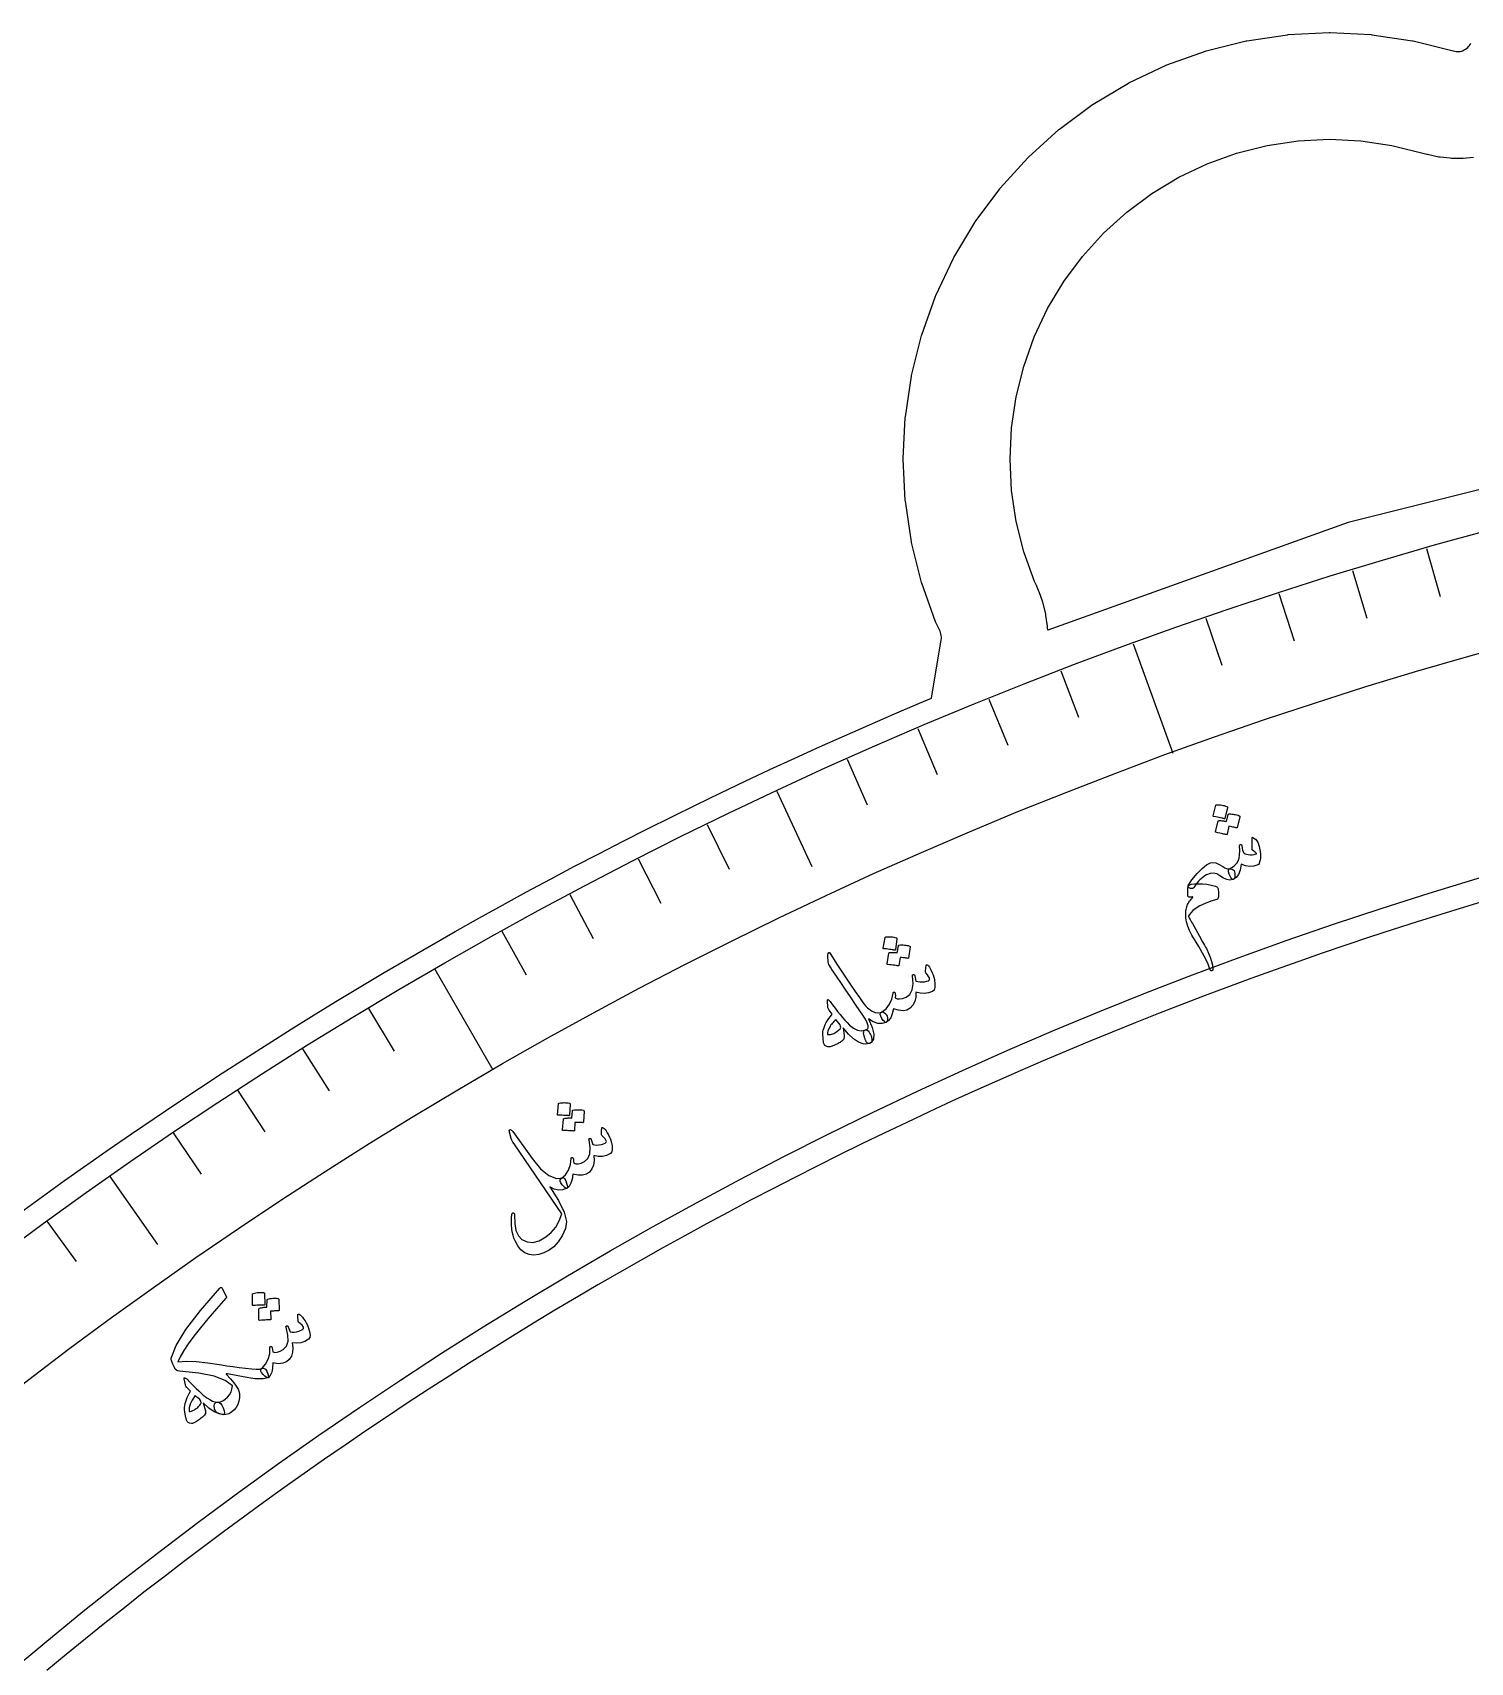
# Model space of a CAD drawing. Header units: millimetres. Extents: x -92 to 92, y -92 to 118.
# Drawn here: x -53.8 to -24.19, y 64.56 to 98.13 of the extents above; entities that cross this region are included whole.
import ezdxf

# ---------------------------------------------------------------- set-up
doc = ezdxf.new("R2010")
doc.units = ezdxf.units.MM
for name, color, linetype in [('CUT_INNER', 6, 'Continuous'), ('CUT_OUTER', 1, 'Continuous'), ('ENGRAVE', 7, 'Continuous'), ('ENGRAVE_FINE', 8, 'Continuous'), ('TEXT', 5, 'Continuous')]:
    doc.layers.add(name, color=color, linetype=linetype)

msp = doc.modelspace()

# ---------------------------------------------------------------- linework, layer by layer
at = {"layer": 'CUT_INNER'}
msp.add_lwpolyline([(-23.8113, 80.2651), (-24.3034, 80.1174), (-24.7945, 79.9668), (-25.2847, 79.8132), (-25.7739, 79.6565), (-26.2622, 79.4969), (-26.7495, 79.3342), (-27.2358, 79.1686), (-27.721, 79), (-28.2053, 78.8284), (-28.6884, 78.6539), (-29.1705, 78.4764), (-29.6515, 78.2959), (-30.1313, 78.1125), (-30.61, 77.9261), (-31.0876, 77.7369), (-31.564, 77.5446), (-32.0392, 77.3495), (-32.5132, 77.1515), (-32.986, 76.9505), (-33.4575, 76.7467), (-33.9278, 76.5399), (-34.3968, 76.3303), (-34.8645, 76.1178), (-35.3309, 75.9025), (-35.796, 75.6842), (-36.2597, 75.4632), (-36.722, 75.2393), (-37.183, 75.0125), (-37.6426, 74.783), (-38.1007, 74.5506), (-38.5575, 74.3154), (-39.0127, 74.0774), (-39.4665, 73.8367), (-39.9188, 73.5931), (-40.3696, 73.3468), (-40.8189, 73.0977), (-41.2667, 72.8459), (-41.7129, 72.5913), (-42.1575, 72.334), (-42.6005, 72.0739), (-43.042, 71.8112), (-43.4818, 71.5457), (-43.92, 71.2776), (-44.3565, 71.0068), (-44.7913, 70.7333), (-45.2245, 70.4571), (-45.656, 70.1783), (-46.0857, 69.8968), (-46.5137, 69.6127), (-46.94, 69.326), (-47.3645, 69.0367), (-47.7872, 68.7448), (-48.2081, 68.4502), (-48.6272, 68.1532), (-49.0445, 67.8535), (-49.4599, 67.5513), (-49.8734, 67.2465), (-50.2851, 66.9393), (-50.6949, 66.6295), (-51.1028, 66.3171), (-51.5087, 66.0023), (-51.9127, 65.685), (-52.3148, 65.3653), (-52.7149, 65.043), (-53.113, 64.7184), (-53.5091, 64.3913)], dxfattribs=at)
at = {"layer": 'CUT_OUTER'}
msp.add_lwpolyline([(-54.0545, 73.8266), (-53.6005, 74.1568), (-53.1445, 74.4843), (-52.6864, 74.809), (-52.2264, 75.1309), (-51.7645, 75.4499), (-51.3005, 75.7661), (-50.8347, 76.0795), (-50.3669, 76.39), (-49.8972, 76.6976), (-49.4257, 77.0023), (-48.9523, 77.3041), (-48.477, 77.603), (-48, 77.899), (-47.5211, 78.1921), (-47.0404, 78.4822), (-46.558, 78.7693), (-46.0738, 79.0535), (-45.5878, 79.3347), (-45.1002, 79.613), (-44.6108, 79.8882), (-44.1198, 80.1604), (-43.6271, 80.4296), (-43.1328, 80.6958), (-42.6368, 80.9589), (-42.1393, 81.219), (-41.6401, 81.4761), (-41.1394, 81.73), (-40.6372, 81.9809), (-40.1334, 82.2287), (-39.6281, 82.4734), (-39.1213, 82.715), (-38.613, 82.9535), (-38.1033, 83.1889), (-37.5922, 83.4211), (-37.0796, 83.6502), (-36.5656, 83.8761), (-36.0503, 84.0989), (-35.5336, 84.3185), (-35.2866, 84.4217), (-35.0861, 85.6248), (-35.0826, 85.6549), (-35.0822, 85.6852), (-35.0848, 85.7155), (-35.0905, 85.7453), (-35.0992, 85.7743), (-35.1108, 85.8024), (-35.1962, 85.983), (-35.2018, 85.9966), (-35.4873, 86.7943), (-35.4916, 86.8084), (-35.6974, 87.6303), (-35.7003, 87.6447), (-35.8246, 88.4829), (-35.8261, 88.4975), (-35.8676, 89.3438), (-35.8676, 89.3585), (-35.8261, 90.2048), (-35.8246, 90.2194), (-35.7003, 91.0575), (-35.6974, 91.072), (-35.4916, 91.8939), (-35.4873, 91.9079), (-35.2018, 92.7057), (-35.1962, 92.7193), (-34.8339, 93.4852), (-34.827, 93.4982), (-34.3914, 94.2249), (-34.3832, 94.2372), (-33.8785, 94.9177), (-33.8692, 94.9291), (-33.3002, 95.5569), (-33.2898, 95.5673), (-32.662, 96.1363), (-32.6506, 96.1456), (-31.97, 96.6504), (-31.9578, 96.6586), (-31.2311, 97.0941), (-31.2181, 97.1011), (-30.4521, 97.4633), (-30.4386, 97.469), (-29.6408, 97.7544), (-29.6267, 97.7587), (-28.8048, 97.9646), (-28.7904, 97.9674), (-27.9523, 98.0918), (-27.9376, 98.0932), (-27.0914, 98.1348), (-27.0766, 98.1348), (-26.2304, 98.0932), (-26.2157, 98.0918), (-25.3776, 97.9674), (-25.3632, 97.9646), (-24.5413, 97.7587), (-24.5345, 97.7566), (-24.5067, 97.7496), (-24.4783, 97.7453), (-24.4497, 97.7437), (-24.4211, 97.7449), (-24.3926, 97.7487), (-24.3647, 97.7553), (-24.3376, 97.7645), (-24.3114, 97.7763), (-24.2865, 97.7905), (-24.2631, 97.807), (-24.2413, 97.8256), (-24.2215, 97.8463), (-24.2037, 97.8687), (-24.1881, 97.8928), (-24.1749, 97.9182)], dxfattribs=at)
at = {"layer": 'ENGRAVE'}
for points in [[(-17.9483, 90.2322), (-26.7062, 88.0385), (-32.8927, 85.825), (-32.8946, 85.8777), (-32.8973, 85.9079), (-32.9279, 86.1278), (-32.9336, 86.1576), (-32.9863, 86.3733), (-32.9949, 86.4024), (-33.0691, 86.6117), (-33.0807, 86.6397), (-33.1256, 86.7413), (-33.1653, 86.8252), (-33.3838, 87.4343), (-33.5414, 88.0611), (-33.6367, 88.7002), (-33.669, 89.3456), (-33.6378, 89.9911), (-33.5435, 90.6304), (-33.387, 91.2574), (-33.1698, 91.866), (-32.894, 92.4504), (-32.5623, 93.005), (-32.1778, 93.5243), (-31.7442, 94.0035), (-31.2657, 94.4379), (-30.747, 94.8233), (-30.193, 95.156), (-29.6091, 95.4328), (-29.0008, 95.651), (-28.3741, 95.8085), (-27.7349, 95.9039), (-27.0895, 95.9361), (-26.444, 95.905), (-25.8047, 95.8107), (-25.0838, 95.6307), (-25.0708, 95.6271), (-25.043, 95.6201), (-24.8373, 95.5786), (-24.809, 95.5743), (-24.6002, 95.5527), (-24.5716, 95.5511), (-24.3618, 95.5495), (-24.3331, 95.5506), (-24.1241, 95.569)], [(-31.1352, 85.5434), (-30.3159, 83.2924)], [(-38.4724, 82.5042), (-37.7492, 80.9535)], [(-45.5167, 78.8372), (-44.3189, 76.7627)], [(-52.2146, 74.5702), (-51.2332, 73.1685)]]:
    msp.add_lwpolyline(points, dxfattribs=at)
for radius in [91.0333, 88.6379, 84.1891]:
    msp.add_circle((0, 0), radius, dxfattribs=at)
at = {"layer": 'ENGRAVE_FINE'}
for points in [[(-25.0922, 87.5069), (-24.8092, 86.52)], [(-26.6156, 87.0556), (-26.3154, 86.0739)], [(-28.1309, 86.5779), (-27.8136, 85.6015)], [(-29.6376, 86.0737), (-29.3033, 85.103)], [(-32.6234, 84.987), (-32.2555, 84.0285)], [(-34.1017, 84.4047), (-33.7171, 83.4528)], [(-35.5696, 83.7966), (-35.1684, 82.8516)], [(-37.0266, 83.1631), (-36.609, 82.2252)], [(-39.9064, 81.8202), (-39.4563, 80.8975)], [(-41.3283, 81.1113), (-40.8622, 80.1966)], [(-42.7376, 80.3777), (-42.2556, 79.4712)], [(-44.1338, 79.6196), (-43.6361, 78.7217)], [(-46.8856, 78.0308), (-46.3569, 77.1508)], [(-48.2403, 77.2007), (-47.6963, 76.33)], [(-49.5803, 76.347), (-49.0212, 75.486)], [(-50.9052, 75.4701), (-50.3311, 74.619)], [(-53.5081, 73.6475), (-52.9046, 72.817)]]:
    msp.add_lwpolyline(points, dxfattribs=at)
at = {"layer": 'TEXT'}
for points in [[(-29.4294, 82.2165), (-29.4274, 82.2206), (-29.4238, 82.2239), (-29.4185, 82.2265), (-29.4116, 82.2283), (-29.3844, 82.228), (-29.3576, 82.2265), (-29.3313, 82.2238), (-29.3055, 82.22), (-29.2798, 82.2148), (-29.2542, 82.2083), (-29.2287, 82.2004), (-29.2032, 82.1912), (-29.1962, 82.187), (-29.1918, 82.1823), (-29.1899, 82.1771), (-29.1906, 82.1712), (-29.2422, 81.9464), (-29.2453, 81.9415), (-29.2507, 81.9393), (-29.2583, 81.9396), (-29.2683, 81.9425), (-29.2768, 81.9449), (-29.2902, 81.9483), (-29.3084, 81.9526), (-29.3314, 81.958), (-29.3595, 81.9642), (-29.3931, 81.9712), (-29.4321, 81.979), (-29.4765, 81.9875), (-29.4826, 81.9894), (-29.4864, 81.9921), (-29.4877, 81.9957), (-29.4865, 82.0002)], [(-29.1718, 82.0258), (-29.1698, 82.0299), (-29.1662, 82.0332), (-29.161, 82.0358), (-29.1541, 82.0375), (-29.1269, 82.0372), (-29.1003, 82.0356), (-29.074, 82.0328), (-29.0482, 82.0289), (-29.0227, 82.0237), (-28.9972, 82.0171), (-28.9717, 82.0092), (-28.9462, 81.9998), (-28.9407, 81.9962), (-28.9371, 81.9915), (-28.9356, 81.9858), (-28.9361, 81.979), (-28.9879, 81.7544), (-28.9902, 81.7508), (-28.9949, 81.7492), (-29.002, 81.7494), (-29.0114, 81.7515), (-29.0177, 81.753), (-29.0274, 81.7553), (-29.0407, 81.7584), (-29.0576, 81.7622), (-29.0779, 81.7667), (-29.1016, 81.7717), (-29.1287, 81.7771), (-29.1593, 81.783), (-29.196, 81.6178), (-29.199, 81.613), (-29.2044, 81.6107), (-29.212, 81.611), (-29.2219, 81.6139), (-29.2304, 81.6163), (-29.2438, 81.6197), (-29.2619, 81.6241), (-29.2849, 81.6294), (-29.3129, 81.6357), (-29.3464, 81.6427), (-29.3852, 81.6505), (-29.4295, 81.659), (-29.4346, 81.6612), (-29.4376, 81.6643), (-29.4384, 81.668), (-29.4372, 81.6726), (-29.3806, 81.8887), (-29.3787, 81.8928), (-29.375, 81.8961), (-29.3698, 81.8987), (-29.3629, 81.9005), (-29.3437, 81.9003), (-29.3245, 81.8996), (-29.3053, 81.8984), (-29.2861, 81.8967), (-29.267, 81.8943), (-29.2481, 81.8909), (-29.2294, 81.8867), (-29.2108, 81.8815)], [(-28.6821, 81.5367), (-28.6814, 81.5478), (-28.6781, 81.5544), (-28.6722, 81.5564), (-28.6637, 81.554), (-28.6102, 81.5148), (-28.5673, 81.4536), (-28.5351, 81.3703), (-28.5134, 81.265), (-28.5092, 81.2179), (-28.5087, 81.1725), (-28.5117, 81.1288), (-28.5185, 81.087), (-28.5284, 81.0487), (-28.5393, 81.0193), (-28.5512, 80.9986), (-28.5643, 80.9867), (-28.6458, 80.9603), (-28.7298, 80.954), (-28.8162, 80.9677), (-28.9051, 81.0016), (-28.9286, 80.8826), (-28.9638, 80.791), (-29.0107, 80.7268), (-29.0694, 80.6898), (-29.0797, 80.6897), (-29.0913, 80.6962), (-29.1044, 80.7094), (-29.1188, 80.7292), (-29.1538, 80.7956), (-29.1702, 80.8473), (-29.1681, 80.8843), (-29.1475, 80.9065), (-29.088, 80.9403), (-29.0386, 80.979), (-28.9994, 81.0224), (-28.9704, 81.0706), (-28.9506, 81.1278), (-28.9392, 81.198), (-28.936, 81.2811), (-28.9411, 81.3772), (-28.9403, 81.3892), (-28.9365, 81.3986), (-28.9297, 81.4052), (-28.9199, 81.4092), (-28.9087, 81.4099), (-28.9004, 81.406), (-28.8947, 81.3973), (-28.8918, 81.3839), (-28.8848, 81.3319), (-28.8771, 81.2907), (-28.8688, 81.2602), (-28.8599, 81.2404), (-28.8474, 81.2281), (-28.8273, 81.2174), (-28.7997, 81.2083), (-28.7645, 81.2009), (-28.7239, 81.1972), (-28.6822, 81.1982), (-28.6395, 81.2039), (-28.5958, 81.2144), (-28.5957, 81.2144), (-28.5952, 81.2146), (-28.5945, 81.2149), (-28.5934, 81.2152), (-28.5925, 81.2181), (-28.5939, 81.2225), (-28.5976, 81.2285), (-28.6035, 81.2361), (-28.6129, 81.2457), (-28.6273, 81.2576), (-28.6465, 81.2718), (-28.6707, 81.2884), (-28.675, 81.2915), (-28.6781, 81.296), (-28.68, 81.3019), (-28.6807, 81.3093)], [(-29.5357, 81.0326), (-29.4885, 81.039), (-29.4311, 81.0277), (-29.3636, 80.9986), (-29.286, 80.9517), (-29.2457, 80.9277), (-29.2104, 80.9117), (-29.1801, 80.9038), (-29.1547, 80.9039), (-29.0937, 80.9024), (-29.0537, 80.8736), (-29.0347, 80.8176), (-29.0367, 80.7342), (-29.0407, 80.7185), (-29.0487, 80.7055), (-29.0607, 80.695), (-29.0766, 80.6872), (-29.1383, 80.6759), (-29.2036, 80.6849), (-29.2727, 80.7143), (-29.3455, 80.7641), (-29.4092, 80.8034), (-29.4763, 80.8193), (-29.5467, 80.8118), (-29.6205, 80.7809), (-29.6571, 80.7593), (-29.6919, 80.7356), (-29.7252, 80.7097), (-29.7568, 80.6817), (-29.7864, 80.6517), (-29.8138, 80.6197), (-29.8389, 80.5859), (-29.8617, 80.5501), (-29.8835, 80.5219), (-29.9061, 80.505), (-29.9295, 80.4993), (-29.9537, 80.505), (-29.9762, 80.5173), (-29.991, 80.5301), (-29.9981, 80.5433), (-29.9976, 80.557), (-29.9898, 80.5759), (-29.9744, 80.6025), (-29.9512, 80.6367), (-29.9202, 80.6785), (-29.8126, 80.8114), (-29.7125, 80.9147), (-29.6202, 80.9885), (-29.5357, 81.0326)], [(-30.0066, 80.3624), (-30.0065, 80.4403), (-30.0036, 80.5001), (-29.998, 80.5418), (-29.9898, 80.5653), (-29.9689, 80.5799), (-29.9291, 80.5906), (-29.8706, 80.5973), (-29.7932, 80.6), (-29.7027, 80.5973), (-29.6127, 80.5875), (-29.5232, 80.5705), (-29.4343, 80.5465), (-29.4105, 80.5358), (-29.3932, 80.5193), (-29.3827, 80.4969), (-29.3788, 80.4687), (-29.3774, 80.4396), (-29.3764, 80.4138), (-29.3759, 80.3911), (-29.3759, 80.3717), (-29.3761, 80.3558), (-29.3764, 80.3436), (-29.3767, 80.3352), (-29.377, 80.3305), (-29.3801, 80.308), (-29.3862, 80.291), (-29.3953, 80.2793), (-29.4073, 80.273), (-29.5353, 80.2388), (-29.652, 80.1959), (-29.7573, 80.1444), (-29.8514, 80.0844), (-29.9003, 80.0463), (-29.9398, 80.0077), (-29.9699, 79.9684), (-29.9906, 79.9285), (-29.9892, 79.9226), (-29.9855, 79.913), (-29.9793, 79.8997), (-29.9707, 79.8827), (-29.9597, 79.8619), (-29.9463, 79.8375), (-29.9305, 79.8093), (-29.9123, 79.7775), (-29.7329, 79.4566), (-29.7072, 79.412), (-29.6835, 79.3703), (-29.6616, 79.3314), (-29.6417, 79.2954), (-29.6239, 79.2623), (-29.6084, 79.2323), (-29.5953, 79.2054), (-29.5844, 79.1816), (-29.5452, 79.0878), (-29.516, 79.0002), (-29.4968, 78.9188), (-29.4875, 78.8435), (-29.4892, 78.8287), (-29.4936, 78.8173), (-29.5007, 78.8094), (-29.5103, 78.8049), (-29.5251, 78.805), (-29.5379, 78.8144), (-29.5489, 78.833), (-29.558, 78.8608), (-29.5969, 78.9629), (-29.6703, 79.1105), (-29.7782, 79.3035), (-29.9209, 79.5419), (-29.9714, 79.637), (-30.009, 79.7275), (-30.0337, 79.8132), (-30.0454, 79.8942), (-30.0471, 79.9321), (-30.0475, 79.9683), (-30.0466, 80.0027), (-30.0443, 80.0354), (-30.0406, 80.0663), (-30.0355, 80.0951), (-30.0289, 80.1219), (-30.0209, 80.1467), (-30.0103, 80.1706), (-29.9983, 80.1941), (-29.985, 80.217), (-29.9702, 80.2394), (-29.9542, 80.2614), (-29.9373, 80.2831), (-29.9194, 80.3045), (-29.9005, 80.3255), (-29.9025, 80.3261), (-29.905, 80.3266), (-29.9081, 80.3268), (-29.9118, 80.3267), (-29.9162, 80.3265), (-29.9211, 80.326), (-29.9266, 80.3253), (-29.9327, 80.3244), (-29.9384, 80.325), (-29.9442, 80.3253), (-29.9501, 80.3254), (-29.9561, 80.3253), (-29.9622, 80.3251), (-29.9686, 80.3251), (-29.9751, 80.3251), (-29.9819, 80.3252), (-29.9928, 80.3281), (-30.0006, 80.3353), (-30.0052, 80.3467), (-30.0066, 80.3624)], [(-36.2398, 79.4923), (-36.2382, 79.4965), (-36.2348, 79.5001), (-36.2298, 79.5031), (-36.2231, 79.5055), (-36.1959, 79.5075), (-36.1691, 79.5083), (-36.1427, 79.5078), (-36.1166, 79.5062), (-36.0906, 79.5032), (-36.0645, 79.4989), (-36.0384, 79.4932), (-36.0122, 79.4861), (-36.0049, 79.4825), (-36.0001, 79.4782), (-35.9978, 79.4731), (-35.998, 79.4672), (-36.0306, 79.2388), (-36.0333, 79.2338), (-36.0384, 79.2311), (-36.0461, 79.2307), (-36.0562, 79.2328), (-36.065, 79.2345), (-36.0786, 79.2367), (-36.0971, 79.2395), (-36.1205, 79.2429), (-36.149, 79.2468), (-36.1831, 79.2509), (-36.2226, 79.2554), (-36.2676, 79.2601), (-36.2739, 79.2615), (-36.2778, 79.2639), (-36.2794, 79.2674), (-36.2787, 79.2719)], [(-35.9671, 79.3239), (-35.9654, 79.3281), (-35.9621, 79.3318), (-35.9571, 79.3347), (-35.9503, 79.3371), (-35.9233, 79.339), (-35.8966, 79.3397), (-35.8702, 79.3391), (-35.8441, 79.3374), (-35.8182, 79.3344), (-35.7922, 79.3299), (-35.7662, 79.3242), (-35.74, 79.317), (-35.7342, 79.3138), (-35.7303, 79.3095), (-35.7283, 79.3039), (-35.7282, 79.2971), (-35.761, 79.0689), (-35.763, 79.0652), (-35.7675, 79.0631), (-35.7746, 79.0627), (-35.7842, 79.064), (-35.7906, 79.065), (-35.8005, 79.0664), (-35.814, 79.0684), (-35.8311, 79.0708), (-35.8517, 79.0736), (-35.8758, 79.0766), (-35.9033, 79.0797), (-35.9343, 79.083), (-35.957, 78.9153), (-35.9596, 78.9102), (-35.9647, 78.9075), (-35.9724, 78.9072), (-35.9825, 78.9093), (-35.9912, 78.9109), (-36.0048, 78.9132), (-36.0232, 78.916), (-36.0466, 78.9194), (-36.075, 78.9233), (-36.109, 78.9275), (-36.1484, 78.9319), (-36.1933, 78.9367), (-36.1985, 78.9385), (-36.2017, 78.9413), (-36.2029, 78.945), (-36.202, 78.9496), (-36.1637, 79.1697), (-36.1621, 79.174), (-36.1588, 79.1776), (-36.1538, 79.1806), (-36.1471, 79.183), (-36.1279, 79.1844), (-36.1087, 79.1853), (-36.0895, 79.1857), (-36.0702, 79.1857), (-36.051, 79.1848), (-36.0318, 79.1831), (-36.0128, 79.1804), (-35.9939, 79.1768)], [(-36.6761, 77.4695), (-36.6836, 77.5152), (-36.6831, 77.5498), (-36.6745, 77.5733), (-36.6578, 77.5857), (-36.6318, 77.5958), (-36.6121, 77.6066), (-36.5988, 77.6184), (-36.5919, 77.631), (-36.5907, 77.6756), (-36.6082, 77.7344), (-36.6443, 77.8073), (-36.6991, 77.8945), (-36.835, 78.0946), (-36.9558, 78.2728), (-37.0617, 78.429), (-37.1525, 78.5634), (-37.2284, 78.6757), (-37.2895, 78.7661), (-37.3358, 78.8344), (-37.3671, 78.8808), (-37.3863, 78.9123), (-37.4006, 78.9393), (-37.4099, 78.962), (-37.4142, 78.9803), (-37.4196, 79.125), (-37.4127, 79.162), (-37.4026, 79.1804), (-37.3895, 79.18), (-37.3734, 79.161), (-37.2206, 78.9227), (-37.084, 78.7128), (-36.9634, 78.5312), (-36.8588, 78.378), (-36.7703, 78.2528), (-36.6982, 78.1555), (-36.6424, 78.086), (-36.6029, 78.0443), (-36.5219, 77.9834), (-36.447, 77.9478), (-36.378, 77.9377), (-36.3149, 77.953), (-36.2948, 77.9576), (-36.2741, 77.9529), (-36.2525, 77.9392), (-36.2302, 77.9162), (-36.2137, 77.893), (-36.2016, 77.8681), (-36.1939, 77.8415), (-36.1908, 77.8132), (-36.1921, 77.7878), (-36.1971, 77.7679), (-36.2056, 77.7534), (-36.2176, 77.7442), (-36.3045, 77.7189), (-36.3943, 77.7224), (-36.4872, 77.7548), (-36.5832, 77.8161), (-36.5071, 77.6395), (-36.4728, 77.499), (-36.4803, 77.3947), (-36.5297, 77.3265), (-36.546, 77.3163), (-36.5613, 77.3101), (-36.5757, 77.3079), (-36.5891, 77.3097), (-36.6043, 77.3161), (-36.6181, 77.3278), (-36.6305, 77.3448), (-36.6416, 77.367), (-36.6464, 77.3802), (-36.6512, 77.3932), (-36.6559, 77.4061), (-36.6605, 77.4189), (-36.6649, 77.4316), (-36.669, 77.4442), (-36.6727, 77.4569), (-36.6761, 77.4695)], [(-35.3959, 78.9218), (-35.3923, 78.9276), (-35.3858, 78.9291), (-35.3763, 78.9264), (-35.3638, 78.9193), (-35.3475, 78.9053), (-35.3298, 78.8827), (-35.3108, 78.8516), (-35.2904, 78.812), (-35.2691, 78.7662), (-35.2514, 78.7201), (-35.2375, 78.6738), (-35.2273, 78.6272), (-35.2161, 78.5326), (-35.2182, 78.4602), (-35.2336, 78.4098), (-35.2625, 78.3814), (-35.3465, 78.3493), (-35.4318, 78.3365), (-35.5187, 78.3431), (-35.6069, 78.3688), (-35.6114, 78.263), (-35.6325, 78.1724), (-35.6702, 78.097), (-35.7246, 78.0367), (-35.7927, 77.9978), (-35.8729, 77.9828), (-35.9651, 77.9917), (-36.0696, 78.0245), (-36.0939, 77.9207), (-36.1271, 77.8392), (-36.169, 77.7801), (-36.2199, 77.7431), (-36.2342, 77.7443), (-36.2537, 77.7584), (-36.2787, 77.7856), (-36.3091, 77.8258), (-36.3331, 77.8683), (-36.3424, 77.9034), (-36.3372, 77.9313), (-36.3172, 77.9519), (-36.2217, 78.0258), (-36.15, 78.1163), (-36.1021, 78.2235), (-36.078, 78.3476), (-36.0767, 78.3543), (-36.0744, 78.3598), (-36.0712, 78.3639), (-36.0671, 78.3667), (-36.0613, 78.3686), (-36.0555, 78.3692), (-36.0498, 78.3683), (-36.0442, 78.3659), (-36.0363, 78.3544), (-36.0316, 78.3309), (-36.0302, 78.2953), (-36.032, 78.2476), (-35.9926, 78.2296), (-35.9426, 78.226), (-35.882, 78.2368), (-35.8108, 78.2618), (-35.7337, 78.3187), (-35.6858, 78.411), (-35.6668, 78.5389), (-35.6768, 78.7025), (-35.6775, 78.7108), (-35.6766, 78.7173), (-35.6741, 78.7221), (-35.6702, 78.7251), (-35.6634, 78.7275), (-35.6569, 78.7283), (-35.6508, 78.7276), (-35.645, 78.7253), (-35.6394, 78.7208), (-35.635, 78.7158), (-35.6318, 78.7102), (-35.6298, 78.7041), (-35.6088, 78.5956), (-35.5705, 78.5838), (-35.5281, 78.5774), (-35.4815, 78.5763), (-35.4307, 78.5807), (-35.3834, 78.5898), (-35.3499, 78.6023), (-35.3302, 78.618), (-35.3242, 78.637), (-35.3296, 78.6595), (-35.345, 78.688), (-35.3705, 78.7225), (-35.406, 78.7629), (-35.4095, 78.7773), (-35.409, 78.8086), (-35.4045, 78.8568), (-35.3959, 78.9218)], [(-36.972, 77.6888), (-36.8926, 77.6237), (-36.8138, 77.5848), (-36.7356, 77.5722), (-36.6578, 77.5857), (-36.6361, 77.5886), (-36.6146, 77.5821), (-36.5933, 77.5664), (-36.5721, 77.5413), (-36.5629, 77.5271), (-36.5542, 77.5123), (-36.5459, 77.4969), (-36.5381, 77.481), (-36.531, 77.4645), (-36.5251, 77.4475), (-36.5203, 77.4299), (-36.5167, 77.4118), (-36.5127, 77.3812), (-36.5132, 77.3569), (-36.5181, 77.339), (-36.5274, 77.3275), (-36.5657, 77.3094), (-36.6058, 77.2989), (-36.6478, 77.296), (-36.6917, 77.3007), (-36.7895, 77.3373), (-36.8917, 77.4047), (-36.9981, 77.5029), (-37.1089, 77.632), (-37.0894, 77.5336), (-37.0844, 77.4566), (-37.0938, 77.401), (-37.1176, 77.3668), (-37.1338, 77.3552), (-37.1513, 77.3436), (-37.17, 77.3321), (-37.1901, 77.3207), (-37.2115, 77.3093), (-37.2345, 77.2978), (-37.2591, 77.2864), (-37.2853, 77.2748), (-37.3341, 77.2552), (-37.3728, 77.2425), (-37.4015, 77.2367), (-37.4202, 77.238), (-37.456, 77.2509), (-37.4826, 77.2689), (-37.5, 77.2921), (-37.5083, 77.3204), (-37.5188, 77.4163), (-37.5241, 77.4919), (-37.5241, 77.5474), (-37.5189, 77.5826), (-37.5071, 77.6206), (-37.4921, 77.6594), (-37.474, 77.6991), (-37.4526, 77.7396), (-37.4281, 77.7809), (-37.4004, 77.8229), (-37.3695, 77.8658), (-37.3353, 77.9095), (-37.3935, 77.9952), (-37.3999, 78.0057), (-37.4057, 78.0155), (-37.411, 78.0245), (-37.4157, 78.0327), (-37.4196, 78.0403), (-37.4224, 78.0473), (-37.424, 78.0538), (-37.4244, 78.0598), (-37.43, 78.1905), (-37.4275, 78.2094), (-37.4175, 78.2135), (-37.4001, 78.2027), (-37.3751, 78.177), (-37.3238, 78.104), (-37.2726, 78.0346), (-37.2214, 77.9686), (-37.1704, 77.9061), (-37.1198, 77.847), (-37.0698, 77.7911), (-37.0205, 77.7383), (-36.972, 77.6888)], [(-37.2547, 77.8006), (-37.2688, 77.7878), (-37.2832, 77.7741), (-37.2979, 77.7597), (-37.3129, 77.7443), (-37.3278, 77.7277), (-37.3424, 77.7096), (-37.3565, 77.6898), (-37.3702, 77.6685), (-37.3834, 77.6474), (-37.3951, 77.626), (-37.4052, 77.6043), (-37.4137, 77.5822), (-37.4205, 77.5599), (-37.4255, 77.5375), (-37.4285, 77.5148), (-37.4298, 77.4921), (-37.3658, 77.4936), (-37.3007, 77.5138), (-37.2342, 77.5527), (-37.1664, 77.6102), (-37.1584, 77.6245), (-37.1565, 77.6426), (-37.1606, 77.6646), (-37.1708, 77.6904)], [(-42.9703, 76.0651), (-42.9691, 76.0694), (-42.9661, 76.0733), (-42.9613, 76.0768), (-42.9548, 76.0797), (-42.9279, 76.084), (-42.9013, 76.0871), (-42.8749, 76.089), (-42.8487, 76.0896), (-42.8226, 76.0889), (-42.7963, 76.0868), (-42.7697, 76.0834), (-42.743, 76.0786), (-42.7354, 76.0757), (-42.7303, 76.0718), (-42.7275, 76.0669), (-42.7272, 76.061), (-42.74, 75.8307), (-42.7422, 75.8254), (-42.7471, 75.8223), (-42.7547, 75.8213), (-42.765, 75.8224), (-42.7739, 75.8233), (-42.7876, 75.8244), (-42.8063, 75.8256), (-42.8299, 75.827), (-42.8587, 75.8283), (-42.8929, 75.8295), (-42.9327, 75.8306), (-42.9779, 75.8314), (-42.9843, 75.8322), (-42.9885, 75.8343), (-42.9904, 75.8376), (-42.99, 75.8422)], [(-42.684, 75.9209), (-42.6828, 75.9253), (-42.6798, 75.9292), (-42.675, 75.9326), (-42.6685, 75.9355), (-42.6417, 75.9397), (-42.6152, 75.9427), (-42.5888, 75.9445), (-42.5627, 75.945), (-42.5367, 75.9442), (-42.5104, 75.942), (-42.4839, 75.9385), (-42.4573, 75.9336), (-42.4512, 75.931), (-42.4469, 75.927), (-42.4444, 75.9216), (-42.4438, 75.9148), (-42.4567, 75.6846), (-42.4584, 75.6808), (-42.4627, 75.6783), (-42.4697, 75.6773), (-42.4794, 75.6778), (-42.4858, 75.6782), (-42.4959, 75.6788), (-42.5095, 75.6796), (-42.5267, 75.6805), (-42.5475, 75.6815), (-42.5718, 75.6824), (-42.5994, 75.6831), (-42.6306, 75.6838), (-42.6387, 75.5147), (-42.6409, 75.5094), (-42.6458, 75.5063), (-42.6533, 75.5053), (-42.6636, 75.5065), (-42.6724, 75.5074), (-42.6862, 75.5084), (-42.7048, 75.5097), (-42.7283, 75.5111), (-42.757, 75.5124), (-42.7912, 75.5137), (-42.8308, 75.5147), (-42.876, 75.5156), (-42.8813, 75.517), (-42.8848, 75.5194), (-42.8863, 75.523), (-42.8858, 75.5277), (-42.8667, 75.7503), (-42.8654, 75.7547), (-42.8624, 75.7586), (-42.8577, 75.762), (-42.8512, 75.7649), (-42.8323, 75.768), (-42.8132, 75.7706), (-42.7941, 75.7727), (-42.7749, 75.7743), (-42.7556, 75.7751), (-42.7364, 75.775), (-42.7172, 75.774), (-42.6981, 75.772)], [(-42.0802, 75.5696), (-42.0772, 75.5757), (-42.0708, 75.5778), (-42.0611, 75.5759), (-42.0481, 75.5699), (-42.0306, 75.5573), (-42.0111, 75.5364), (-41.9894, 75.507), (-41.9657, 75.4693), (-41.9405, 75.4256), (-41.9189, 75.3812), (-41.901, 75.3362), (-41.8869, 75.2907), (-41.8675, 75.1975), (-41.8634, 75.1251), (-41.8744, 75.0735), (-41.9007, 75.0427), (-41.9816, 75.0035), (-42.0655, 74.9835), (-42.1526, 74.9824), (-42.2428, 75.0005), (-42.2381, 74.8947), (-42.2512, 74.8026), (-42.2823, 74.7242), (-42.3313, 74.6595), (-42.3958, 74.6148), (-42.4744, 74.5929), (-42.5671, 74.5938), (-42.674, 74.6175), (-42.6892, 74.512), (-42.7152, 74.428), (-42.7519, 74.3654), (-42.7994, 74.3242), (-42.8137, 74.3241), (-42.8344, 74.3365), (-42.8617, 74.3615), (-42.8954, 74.3989), (-42.923, 74.4391), (-42.9353, 74.4733), (-42.9325, 74.5016), (-42.9144, 74.5238), (-42.8256, 74.6056), (-42.762, 74.702), (-42.7236, 74.813), (-42.7102, 74.9386), (-42.7095, 74.9455), (-42.7078, 74.9511), (-42.7049, 74.9555), (-42.701, 74.9586), (-42.6954, 74.9611), (-42.6897, 74.9621), (-42.684, 74.9617), (-42.6781, 74.9598), (-42.6692, 74.9491), (-42.6626, 74.926), (-42.6581, 74.8907), (-42.6557, 74.843), (-42.6149, 74.8285), (-42.5648, 74.8293), (-42.5054, 74.8452), (-42.4366, 74.8763), (-42.3648, 74.9396), (-42.325, 75.0357), (-42.3171, 75.1648), (-42.3412, 75.3268), (-42.3426, 75.3351), (-42.3422, 75.3417), (-42.3402, 75.3467), (-42.3366, 75.35), (-42.33, 75.353), (-42.3236, 75.3544), (-42.3174, 75.3542), (-42.3115, 75.3524), (-42.3055, 75.3484), (-42.3007, 75.3437), (-42.297, 75.3385), (-42.2945, 75.3326), (-42.2642, 75.2263), (-42.2251, 75.2178), (-42.1823, 75.2151), (-42.1357, 75.218), (-42.0855, 75.2268), (-42.0392, 75.24), (-42.0069, 75.2553), (-41.9886, 75.2726), (-41.9842, 75.2921), (-41.9915, 75.314), (-42.0094, 75.3411), (-42.0377, 75.3732), (-42.0767, 75.4105), (-42.0814, 75.4245), (-42.0836, 75.4557), (-42.0832, 75.5041), (-42.0802, 75.5696)], [(-43.5154, 74.9389), (-43.3378, 74.7239), (-43.1706, 74.5857), (-43.0138, 74.5241), (-42.8672, 74.5391), (-42.8534, 74.5323), (-42.8382, 74.5116), (-42.8215, 74.4768), (-42.8035, 74.4282), (-42.7908, 74.389), (-42.7856, 74.3588), (-42.7877, 74.3376), (-42.7972, 74.3255), (-42.8789, 74.2932), (-42.965, 74.2877), (-43.0558, 74.3091), (-43.1512, 74.3574), (-42.9693, 74.0709), (-42.8541, 73.8315), (-42.8052, 73.6394), (-42.8226, 73.4945), (-42.8966, 73.3449), (-42.9779, 73.2207), (-43.0667, 73.1219), (-43.163, 73.0486), (-43.2697, 72.993), (-43.3734, 72.9603), (-43.4743, 72.9503), (-43.5724, 72.9631), (-43.6632, 72.9986), (-43.7424, 73.0568), (-43.8097, 73.1376), (-43.8653, 73.2412), (-43.8879, 73.3007), (-43.9066, 73.3626), (-43.9213, 73.4269), (-43.932, 73.4935), (-43.9386, 73.5626), (-43.9409, 73.6342), (-43.939, 73.7084), (-43.9327, 73.7851), (-43.9304, 73.7943), (-43.9265, 73.8022), (-43.9212, 73.8087), (-43.9143, 73.814), (-43.9076, 73.8168), (-43.9008, 73.8175), (-43.8938, 73.8161), (-43.8867, 73.8125), (-43.8805, 73.8067), (-43.8762, 73.7986), (-43.874, 73.7883), (-43.8737, 73.7756), (-43.871, 73.6005), (-43.8451, 73.4582), (-43.7962, 73.3487), (-43.7243, 73.2718), (-43.6173, 73.22), (-43.4992, 73.2115), (-43.3699, 73.2463), (-43.2292, 73.3245), (-43.1182, 73.4165), (-43.0269, 73.5264), (-42.9555, 73.6541), (-42.9037, 73.7997), (-43.8855, 75.2417), (-43.9088, 75.2762), (-43.927, 75.3064), (-43.9399, 75.3321), (-43.9477, 75.3535), (-43.9825, 75.511), (-43.9729, 75.5318), (-43.9579, 75.5357), (-43.9376, 75.5227), (-43.912, 75.4928)], [(-49.9415, 72.276), (-49.9352, 72.2798), (-49.9292, 72.2822), (-49.9234, 72.2833), (-49.9179, 72.2831), (-49.9099, 72.281), (-49.9025, 72.2758), (-49.8958, 72.2674), (-49.8896, 72.2559), (-49.8128, 72.0944), (-49.8102, 72.0863), (-49.8103, 72.0782), (-49.8133, 72.0701), (-49.819, 72.0621), (-50.016, 71.8423), (-50.192, 71.638), (-50.347, 71.4496), (-50.4813, 71.2769), (-50.5949, 71.1204), (-50.6878, 70.9802), (-50.7601, 70.8563), (-50.812, 70.7488), (-50.6423, 70.7616), (-50.4361, 70.7558), (-50.1933, 70.7312), (-49.9144, 70.6874), (-49.7986, 70.6687), (-49.6766, 70.6507), (-49.5483, 70.6335), (-49.4138, 70.617), (-49.2901, 70.6046), (-49.1943, 70.5994), (-49.1263, 70.6018), (-49.0861, 70.6116), (-49.0437, 70.62), (-49.0072, 70.6009), (-48.9765, 70.5545), (-48.9516, 70.4806), (-48.9475, 70.459), (-48.9466, 70.4421), (-48.949, 70.4299), (-48.9546, 70.4225), (-49.0513, 70.3969), (-49.2225, 70.4026), (-49.4684, 70.4393), (-49.7895, 70.5062), (-49.8047, 70.5047), (-49.8133, 70.5011), (-49.8155, 70.4955), (-49.811, 70.4878), (-49.728, 70.3997), (-49.6599, 70.3205), (-49.6068, 70.2503), (-49.5687, 70.1891), (-49.5529, 70.1432), (-49.5429, 70.0984), (-49.5386, 70.0546), (-49.5401, 70.0118), (-49.5527, 69.938), (-49.5755, 69.8715), (-49.6084, 69.8122), (-49.6515, 69.7602), (-49.7068, 69.7117), (-49.763, 69.6791), (-49.8199, 69.6624), (-49.8777, 69.6616), (-49.9488, 69.6758), (-50.0021, 69.7008), (-50.0377, 69.7365), (-50.0555, 69.7829), (-50.0608, 69.8417), (-50.0527, 69.8841), (-50.0313, 69.91), (-49.9966, 69.9195), (-49.94, 69.9275), (-49.8863, 69.9472), (-49.8354, 69.9785), (-49.7874, 70.0215), (-49.7462, 70.0728), (-49.7158, 70.1288), (-49.6963, 70.1897), (-49.6875, 70.2555), (-49.8352, 70.3675), (-50.066, 70.4554), (-50.3802, 70.5184), (-50.7781, 70.5557), (-50.8106, 70.562), (-50.8389, 70.5773), (-50.863, 70.6016), (-50.8828, 70.6348), (-50.9153, 70.7044), (-50.9374, 70.7594), (-50.9491, 70.7999), (-50.9502, 70.8259), (-50.8452, 71.088), (-50.6439, 71.4166), (-50.3448, 71.8108), (-49.9465, 72.2695), (-49.9456, 72.2702), (-49.9448, 72.271), (-49.9443, 72.2719), (-49.944, 72.2728), (-49.9437, 72.2736), (-49.9432, 72.2745), (-49.9425, 72.2753), (-49.9415, 72.276)], [(-49.2705, 72.144), (-49.2697, 72.1485), (-49.267, 72.1526), (-49.2625, 72.1564), (-49.2563, 72.1599), (-49.2299, 72.1665), (-49.2036, 72.1718), (-49.1775, 72.1759), (-49.1515, 72.1787), (-49.1254, 72.1802), (-49.099, 72.1804), (-49.0722, 72.1793), (-49.0452, 72.1768), (-49.0374, 72.1745), (-49.0319, 72.1711), (-49.0288, 72.1664), (-49.028, 72.1606), (-49.0212, 71.93), (-49.0229, 71.9245), (-49.0275, 71.921), (-49.035, 71.9194), (-49.0454, 71.9197), (-49.0543, 71.9198), (-49.0681, 71.9197), (-49.0868, 71.9193), (-49.1104, 71.9187), (-49.1392, 71.9176), (-49.1734, 71.9159), (-49.2131, 71.9135), (-49.2583, 71.9105), (-49.2647, 71.9108), (-49.269, 71.9125), (-49.2712, 71.9157), (-49.2712, 71.9203)], [(-48.9731, 72.0246), (-48.9722, 72.0291), (-48.9695, 72.0332), (-48.9651, 72.037), (-48.9588, 72.0405), (-48.9325, 72.047), (-48.9063, 72.0522), (-48.8802, 72.0562), (-48.8542, 72.0589), (-48.8282, 72.0603), (-48.8018, 72.0604), (-48.7752, 72.0592), (-48.7482, 72.0566), (-48.7419, 72.0545), (-48.7373, 72.0508), (-48.7344, 72.0457), (-48.7331, 72.039), (-48.7265, 71.8085), (-48.7278, 71.8045), (-48.732, 71.8017), (-48.7389, 71.8001), (-48.7485, 71.7998), (-48.755, 71.7996), (-48.765, 71.7994), (-48.7787, 71.799), (-48.7959, 71.7985), (-48.8167, 71.7977), (-48.8409, 71.7965), (-48.8686, 71.7949), (-48.8997, 71.7929), (-48.8934, 71.6237), (-48.8951, 71.6183), (-48.8997, 71.6148), (-48.9072, 71.6131), (-48.9175, 71.6134), (-48.9264, 71.6136), (-48.9402, 71.6135), (-48.9588, 71.6131), (-48.9824, 71.6125), (-49.0111, 71.6115), (-49.0453, 71.6098), (-49.0848, 71.6075), (-49.1299, 71.6045), (-49.1354, 71.6054), (-49.139, 71.6076), (-49.1408, 71.611), (-49.1407, 71.6157), (-49.1405, 71.8392), (-49.1397, 71.8436), (-49.137, 71.8478), (-49.1326, 71.8516), (-49.1264, 71.8551), (-49.1078, 71.8598), (-49.089, 71.8639), (-49.0701, 71.8676), (-49.0511, 71.8708), (-49.032, 71.8733), (-49.0129, 71.8749), (-48.9937, 71.8755), (-48.9744, 71.8751)], [(-48.3416, 71.7259), (-48.3391, 71.7322), (-48.3329, 71.7348), (-48.3231, 71.7337), (-48.3096, 71.7289), (-48.2912, 71.7179), (-48.2699, 71.6986), (-48.2458, 71.6712), (-48.219, 71.6357), (-48.1901, 71.5942), (-48.1649, 71.5518), (-48.1433, 71.5085), (-48.1253, 71.4643), (-48.0981, 71.3731), (-48.0878, 71.3014), (-48.0944, 71.249), (-48.118, 71.2161), (-48.1953, 71.1702), (-48.2772, 71.1431), (-48.3639, 71.1347), (-48.4553, 71.145), (-48.4416, 71.04), (-48.4469, 70.9471), (-48.4712, 70.8663), (-48.5145, 70.7977), (-48.575, 70.7477), (-48.6514, 70.7193), (-48.7439, 70.7123), (-48.8524, 70.7268), (-48.8587, 70.6204), (-48.8774, 70.5345), (-48.9087, 70.469), (-48.9525, 70.4239), (-48.9667, 70.4226), (-48.9885, 70.4332), (-49.0177, 70.4558), (-49.0545, 70.4902), (-49.0854, 70.5279), (-49.1006, 70.561), (-49.1001, 70.5893), (-49.084, 70.613), (-49.0025, 70.7021), (-48.9473, 70.8035), (-48.9184, 70.9174), (-48.9158, 71.0437), (-48.9157, 71.0506), (-48.9144, 71.0563), (-48.9119, 71.0609), (-48.9083, 71.0644), (-48.9029, 71.0673), (-48.8973, 71.0688), (-48.8916, 71.0689), (-48.8856, 71.0676), (-48.8758, 71.0576), (-48.8672, 71.0352), (-48.8597, 71.0003), (-48.8534, 70.9531), (-48.8115, 70.9421), (-48.7616, 70.9471), (-48.7038, 70.968), (-48.6379, 71.0048), (-48.5716, 71.074), (-48.5401, 71.1731), (-48.5433, 71.3024), (-48.5811, 71.4618), (-48.5831, 71.4699), (-48.5833, 71.4765), (-48.5818, 71.4817), (-48.5784, 71.4853), (-48.5721, 71.4888), (-48.5658, 71.4907), (-48.5597, 71.4911), (-48.5536, 71.4898), (-48.5473, 71.4863), (-48.5421, 71.4821), (-48.538, 71.4772), (-48.535, 71.4715), (-48.4958, 71.3682), (-48.4561, 71.3631), (-48.4132, 71.3639), (-48.3671, 71.3709), (-48.3177, 71.3838), (-48.2728, 71.4009), (-48.2419, 71.4189), (-48.2251, 71.4377), (-48.2224, 71.4575), (-48.2315, 71.4787), (-48.2516, 71.5042), (-48.2826, 71.5338), (-48.3246, 71.5676), (-48.3305, 71.5812), (-48.3353, 71.6121), (-48.339, 71.6603), (-48.3416, 71.7259)], [(-49.993, 69.9189), (-49.9597, 69.9115), (-49.9291, 69.8899), (-49.9014, 69.8541), (-49.8765, 69.8041), (-49.8555, 69.743), (-49.8483, 69.6991), (-49.8551, 69.6725), (-49.8757, 69.6631), (-49.9622, 69.676), (-50.0601, 69.7205), (-50.1695, 69.7966), (-50.2903, 69.9041), (-50.2588, 69.8125), (-50.2432, 69.7394), (-50.2436, 69.6846), (-50.2601, 69.6483), (-50.2732, 69.6347), (-50.288, 69.6211), (-50.3045, 69.6074), (-50.3227, 69.5936), (-50.3424, 69.5796), (-50.3631, 69.5652), (-50.3849, 69.5504), (-50.4078, 69.5352), (-50.4497, 69.5105), (-50.4843, 69.4931), (-50.5116, 69.4829), (-50.5316, 69.4801), (-50.5679, 69.4883), (-50.5963, 69.5018), (-50.6168, 69.5207), (-50.6293, 69.545), (-50.6531, 69.6389), (-50.6687, 69.7142), (-50.6762, 69.7708), (-50.6757, 69.8087), (-50.6681, 69.8498), (-50.6582, 69.891), (-50.6462, 69.9321), (-50.632, 69.9732), (-50.6154, 70.0146), (-50.5962, 70.0566), (-50.5745, 70.0993), (-50.5503, 70.1426), (-50.6191, 70.2161), (-50.6332, 70.2313), (-50.644, 70.2462), (-50.6514, 70.2608), (-50.6553, 70.2751), (-50.6788, 70.4001), (-50.678, 70.4183), (-50.6689, 70.4238), (-50.6515, 70.4168), (-50.6259, 70.3972), (-50.5563, 70.3262), (-50.492, 70.2614), (-50.4329, 70.2029), (-50.3792, 70.1506), (-50.3306, 70.1049), (-50.287, 70.0661), (-50.2483, 70.0341), (-50.2145, 70.009), (-50.1538, 69.9708), (-50.0966, 69.9431), (-50.043, 69.9258), (-49.993, 69.9189)], [(-50.4511, 70.0532), (-50.5139, 69.9626), (-50.556, 69.8781), (-50.5776, 69.7996), (-50.5787, 69.7273), (-50.5555, 69.7283), (-50.5295, 69.7346), (-50.5005, 69.7461), (-50.4687, 69.7628), (-50.4516, 69.7741), (-50.4348, 69.7862), (-50.4183, 69.7989), (-50.4021, 69.8125), (-50.3865, 69.827), (-50.3716, 69.8428), (-50.3574, 69.8598), (-50.3439, 69.8781), (-50.3333, 69.9059), (-50.339, 69.9369), (-50.3612, 69.9709), (-50.3998, 70.0082), (-50.4195, 70.024), (-50.4346, 70.0368), (-50.4451, 70.0465), (-50.4511, 70.0532)]]:
    msp.add_lwpolyline(points, close=True, dxfattribs=at)

doc.saveas('drawing.dxf')
